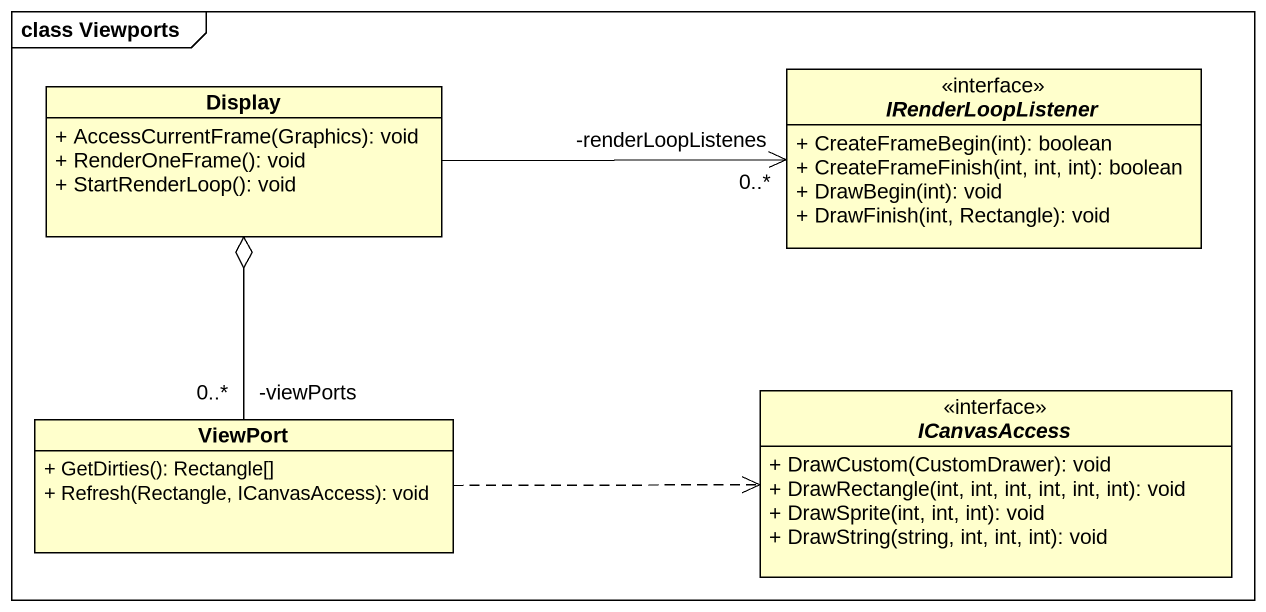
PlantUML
@startuml
mainframe class Viewports
hide circle
hide empty members
skinparam classAttributeIconSize 0
class Display {
  + AccessCurrentFrame(Graphics): void
  + RenderOneFrame(): void
  + StartRenderLoop(): void
}
interface IRenderLoopListener <<interface>> {
  + CreateFrameBegin(int): boolean
  + CreateFrameFinish(int, int, int): boolean
  + DrawBegin(int): void
  + DrawFinish(int, Rectangle): void
}
class ViewPort {
  + GetDirties(): Rectangle[]
  + Refresh(Rectangle, ICanvasAccess): void
}
interface ICanvasAccess <<interface>> {
  + DrawCustom(CustomDrawer): void
  + DrawRectangle(int, int, int, int, int, int): void
  + DrawSprite(int, int, int): void
  + DrawString(string, int, int, int): void
}
Display -right-> "-renderLoopListenes\n0..*" IRenderLoopListener
ViewPort "-viewPorts\n0..*" -up-o Display
ViewPort .right.> ICanvasAccess
@enduml
